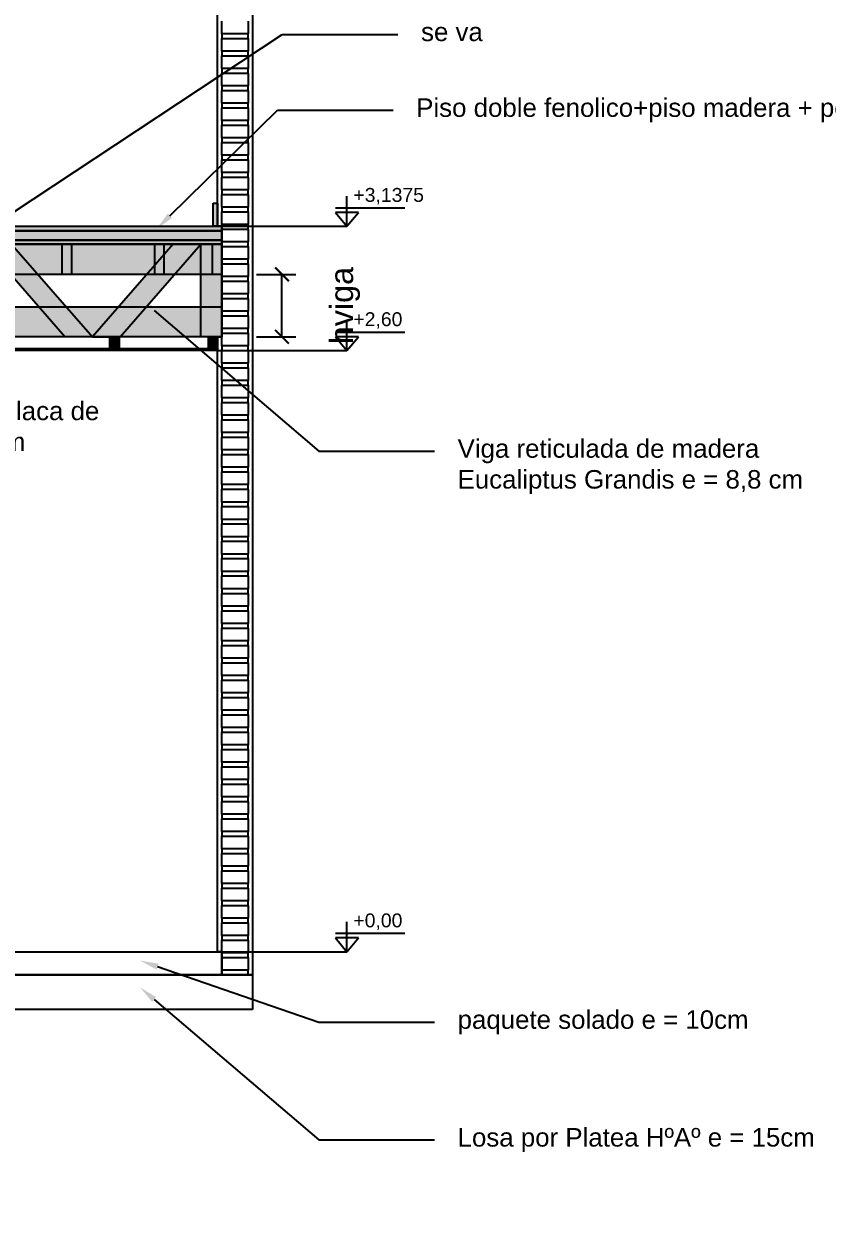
# Model space of a CAD drawing. Header units: millimetres. Extents: x 2924 to 6397, y 1555 to 1704.
# Drawn here: x 3178.8 to 3182.27, y 1617.44 to 1622.59 of the extents above; entities that cross this region are included whole.
import ezdxf

# ---------------------------------------------------------------- set-up
doc = ezdxf.new("R2010")
doc.units = ezdxf.units.MM
doc.header["$PDMODE"] = 35
doc.layers.get('Defpoints').update_dxf_attribs({"color": 230})
doc.layers.add('PT-MUROS', color=7, linetype='Continuous')
doc.layers.add('Viga', color=6, linetype='Continuous')
doc.styles.add('Arial10', font='arial.ttf', dxfattribs={"height": 0.1})
doc.styles.get("Standard").update_dxf_attribs({"font": 'arial.ttf'})
doc.dimstyles.new('COTA-1-50', dxfattribs={"dimtxt": 0.1, "dimasz": 0.06, "dimexe": 0.06, "dimexo": 0.15, "dimgap": 0.0125, "dimtad": 1, "dimzin": 0, "dimdsep": 46, "dimtxsty": 'Arial10', "dimblk1": 'ARCHTICK', "dimblk2": 'ARCHTICK', "dimsah": 1, "dimcen": 0.09, "dimclrd": 7, "dimclre": 7, "dimclrt": 7, "dimazin": 0, "dimtfac": 1, "dimtofl": 0, "dimtmove": 2, "dimatfit": 3, "dimldrblk": 'ARCHTICK', "dimfxl": 1, "dimtolj": 1, "dimtzin": 0, "dimarcsym": 0})

# ---------------------------------------------------------------- blocks, each defined once
blk = doc.blocks.new('_ARCHTICK')
at = {"color": 0, "linetype": 'ByBlock', "const_width": 0.15}
blk.add_lwpolyline([(-0.5, -0.5), (0.5, 0.5)], dxfattribs=at)
blk = doc.blocks.new('*D265')
at = {"layer": 'Defpoints', "color": 0, "transparency": 16777216}
for p in [(3179.6523, 1621.5107), (3179.913, 1621.5107), (3179.6523, 1621.2407)]:
    blk.add_point(p, dxfattribs=at)
at = {"layer": 'PT-MUROS', "color": 7, "lineweight": -2, "transparency": 16777216}
for p, q in [((3179.8023, 1621.5107), (3179.973, 1621.5107)), ((3179.913, 1621.2407), (3179.913, 1621.5107)), ((3179.8023, 1621.2407), (3179.973, 1621.2407))]:
    blk.add_line(p, q, dxfattribs=at)
at = {"layer": 'PT-MUROS', "color": 7, "lineweight": -2, "transparency": 16777216, "xscale": 0.06, "yscale": 0.06, "zscale": 0.06}
for p, rotation in [((3179.913, 1621.5107), 90), ((3179.913, 1621.2407), 270)]:
    blk.add_blockref('_ARCHTICK', p, dxfattribs=dict(at, rotation=rotation))
at = {"layer": 'PT-MUROS', "color": 7, "transparency": 16777216, "insert": (3180.1858, 1621.3757), "char_height": 0.1, "attachment_point": 5, "rotation": 90, "style": 'Arial10'}
blk.add_mtext('\\A1;hviga', dxfattribs=at)
blk = doc.blocks.new('*D397')
at = {"layer": 'Defpoints', "color": 0, "transparency": 16777216}
for p in [(3131.8929, 1621.2407), (3132.8809, 1621.2407), (3132.8809, 1620.9033), (3220.46, 1562.1805), (3220.46, 1561.9813), (3228.345, 1561.9812)]:
    blk.add_point(p, dxfattribs=at)
at = {"layer": 'PT-MUROS', "color": 7, "lineweight": -2, "transparency": 16777216}
for p, q in [((3131.8929, 1621.0907), (3131.8929, 1620.8433)), ((3132.8809, 1621.0907), (3132.8809, 1620.8433)), ((3131.8929, 1620.9033), (3132.8809, 1620.9033)), ((3220.46, 1562.1313), (3220.46, 1562.2405)), ((3228.345, 1562.1312), (3228.345, 1562.2405)), ((3228.345, 1562.1805), (3220.46, 1562.1805))]:
    blk.add_line(p, q, dxfattribs=at)
at = {"layer": 'PT-MUROS', "color": 7, "lineweight": -2, "transparency": 16777216, "xscale": 0.06, "yscale": 0.06, "zscale": 0.06, "rotation": 180}
for p in [(3131.8929, 1620.9033), (3220.46, 1562.1805)]:
    blk.add_blockref('_ARCHTICK', p, dxfattribs=at)
at = {"layer": 'PT-MUROS', "color": 7, "lineweight": -2, "transparency": 16777216, "xscale": 0.06, "yscale": 0.06, "zscale": 0.06}
for p in [(3132.8809, 1620.9033), (3228.345, 1562.1805)]:
    blk.add_blockref('_ARCHTICK', p, dxfattribs=at)
at = {"layer": 'PT-MUROS', "color": 7, "transparency": 16777216, "char_height": 0.1, "attachment_point": 5, "style": 'Arial10'}
for s, insert in [('\\A1;0.99', (3132.3869, 1620.9668)), ('\\A1;7.885', (3224.4025, 1562.244))]:
    blk.add_mtext(s, dxfattribs=dict(at, insert=insert))
blk = doc.blocks.new('*D398')
at = {"layer": 'Defpoints', "color": 0, "transparency": 16777216}
for p in [(3132.8809, 1621.2407), (3133.8688, 1621.2407), (3133.8688, 1620.9033), (3228.345, 1565.4338), (3228.345, 1565.1812), (3228.5754, 1565.1812)]:
    blk.add_point(p, dxfattribs=at)
at = {"layer": 'PT-MUROS', "color": 7, "lineweight": -2, "transparency": 16777216}
for p, q in [((3132.8809, 1621.0907), (3132.8809, 1620.8433)), ((3133.8688, 1621.0907), (3133.8688, 1620.8433)), ((3132.8809, 1620.9033), (3133.8688, 1620.9033)), ((3228.495, 1565.4338), (3228.6354, 1565.4338)), ((3228.5754, 1565.4338), (3228.5754, 1565.1812)), ((3228.495, 1565.1812), (3228.6354, 1565.1812))]:
    blk.add_line(p, q, dxfattribs=at)
at = {"layer": 'PT-MUROS', "color": 7, "lineweight": -2, "transparency": 16777216, "xscale": 0.06, "yscale": 0.06, "zscale": 0.06}
for p, rotation in [((3132.8809, 1620.9033), 180), ((3228.5754, 1565.4338), 90), ((3228.5754, 1565.1812), 270)]:
    blk.add_blockref('_ARCHTICK', p, dxfattribs=dict(at, rotation=rotation))
blk.add_blockref('_ARCHTICK', (3133.8688, 1620.9033), dxfattribs=at)
at = {"layer": 'PT-MUROS', "color": 7, "transparency": 16777216, "insert": (3133.3748, 1620.9668), "char_height": 0.1, "attachment_point": 5, "style": 'Arial10'}
blk.add_mtext('\\A1;0.99', dxfattribs=at)
at = {"layer": 'PT-MUROS', "color": 7, "transparency": 16777216, "insert": (3228.5373, 1565.3075), "char_height": 0.05, "attachment_point": 5, "rotation": 90}
blk.add_mtext('\\A1;0.253', dxfattribs=at)
blk = doc.blocks.new('*D399')
at = {"layer": 'Defpoints', "color": 0, "transparency": 16777216}
for p in [(3130.9049, 1621.2407), (3131.8929, 1621.2407), (3131.8929, 1620.9033), (3195.253, 1583.0839), (3191.9125, 1581.9572), (3195.253, 1581.9572)]:
    blk.add_point(p, dxfattribs=at)
at = {"layer": 'PT-MUROS', "color": 7, "lineweight": -2, "transparency": 16777216}
for p, q in [((3130.9049, 1621.0907), (3130.9049, 1620.8433)), ((3131.8929, 1621.0907), (3131.8929, 1620.8433)), ((3130.9049, 1620.9033), (3131.8929, 1620.9033))]:
    blk.add_line(p, q, dxfattribs=at)
at = {"layer": 'Viga', "color": 7, "lineweight": -2, "transparency": 16777216}
for p, q in [((3191.9125, 1582.1072), (3191.9125, 1583.1439)), ((3195.253, 1582.1072), (3195.253, 1583.1439)), ((3191.9125, 1583.0839), (3195.253, 1583.0839))]:
    blk.add_line(p, q, dxfattribs=at)
at = {"layer": 'PT-MUROS', "color": 7, "lineweight": -2, "transparency": 16777216, "xscale": 0.06, "yscale": 0.06, "zscale": 0.06, "rotation": 180}
blk.add_blockref('_ARCHTICK', (3130.9049, 1620.9033), dxfattribs=at)
at = {"layer": 'PT-MUROS', "color": 7, "lineweight": -2, "transparency": 16777216, "xscale": 0.06, "yscale": 0.06, "zscale": 0.06}
blk.add_blockref('_ARCHTICK', (3131.8929, 1620.9033), dxfattribs=at)
at = {"layer": 'Viga', "color": 7, "lineweight": -2, "transparency": 16777216, "xscale": 0.06, "yscale": 0.06, "zscale": 0.06, "rotation": 180}
blk.add_blockref('_ARCHTICK', (3191.9125, 1583.0839), dxfattribs=at)
at = {"layer": 'Viga', "color": 7, "lineweight": -2, "transparency": 16777216, "xscale": 0.06, "yscale": 0.06, "zscale": 0.06}
blk.add_blockref('_ARCHTICK', (3195.253, 1583.0839), dxfattribs=at)
at = {"layer": 'PT-MUROS', "color": 7, "transparency": 16777216, "insert": (3131.3989, 1620.9668), "char_height": 0.1, "attachment_point": 5, "style": 'Arial10'}
blk.add_mtext('\\A1;0.99', dxfattribs=at)
at = {"layer": 'Viga', "color": 7, "transparency": 16777216, "insert": (3193.5828, 1583.1474), "char_height": 0.1, "attachment_point": 5, "style": 'Arial10'}
blk.add_mtext('\\A1;3.34', dxfattribs=at)
blk = doc.blocks.new('*D400')
at = {"layer": 'Defpoints', "color": 0, "transparency": 16777216}
for p in [(3134.1528, 1621.2407), (3135.0905, 1621.2407), (3135.0905, 1620.8953), (3191.9125, 1583.3775), (3191.9125, 1581.9572), (3195.6396, 1581.9572)]:
    blk.add_point(p, dxfattribs=at)
at = {"layer": 'PT-MUROS', "color": 7, "lineweight": -2, "transparency": 16777216}
for p, q in [((3134.1528, 1621.0907), (3134.1528, 1620.8353)), ((3135.0905, 1621.0907), (3135.0905, 1620.8353)), ((3134.1528, 1620.8953), (3135.0905, 1620.8953))]:
    blk.add_line(p, q, dxfattribs=at)
at = {"layer": 'Viga', "color": 7, "lineweight": -2, "transparency": 16777216}
for p, q in [((3191.9125, 1582.1072), (3191.9125, 1583.4375)), ((3195.6396, 1582.1072), (3195.6396, 1583.4375)), ((3195.6396, 1583.3775), (3191.9125, 1583.3775))]:
    blk.add_line(p, q, dxfattribs=at)
at = {"layer": 'PT-MUROS', "color": 7, "lineweight": -2, "transparency": 16777216, "xscale": 0.06, "yscale": 0.06, "zscale": 0.06, "rotation": 180}
blk.add_blockref('_ARCHTICK', (3134.1528, 1620.8953), dxfattribs=at)
at = {"layer": 'PT-MUROS', "color": 7, "lineweight": -2, "transparency": 16777216, "xscale": 0.06, "yscale": 0.06, "zscale": 0.06}
blk.add_blockref('_ARCHTICK', (3135.0905, 1620.8953), dxfattribs=at)
at = {"layer": 'Viga', "color": 7, "lineweight": -2, "transparency": 16777216, "xscale": 0.06, "yscale": 0.06, "zscale": 0.06, "rotation": 180}
blk.add_blockref('_ARCHTICK', (3191.9125, 1583.3775), dxfattribs=at)
at = {"layer": 'Viga', "color": 7, "lineweight": -2, "transparency": 16777216, "xscale": 0.06, "yscale": 0.06, "zscale": 0.06}
blk.add_blockref('_ARCHTICK', (3195.6396, 1583.3775), dxfattribs=at)
at = {"layer": 'PT-MUROS', "color": 7, "transparency": 16777216, "insert": (3134.6217, 1620.9588), "char_height": 0.1, "attachment_point": 5, "style": 'Arial10'}
blk.add_mtext('\\A1;0.94', dxfattribs=at)
at = {"layer": 'Viga', "color": 7, "transparency": 16777216, "insert": (3193.7761, 1583.4411), "char_height": 0.1, "attachment_point": 5, "style": 'Arial10'}
blk.add_mtext('\\A1;3.73', dxfattribs=at)
blk = doc.blocks.new('*D401')
at = {"layer": 'Defpoints', "color": 0, "transparency": 16777216}
for p in [(3135.0905, 1621.2407), (3136.0282, 1621.2407), (3136.0282, 1620.8953), (3196.0262, 1583.6439), (3191.9125, 1581.9572), (3196.0262, 1581.9572)]:
    blk.add_point(p, dxfattribs=at)
at = {"layer": 'PT-MUROS', "color": 7, "lineweight": -2, "transparency": 16777216}
for p, q in [((3135.0905, 1621.0907), (3135.0905, 1620.8353)), ((3136.0282, 1621.0907), (3136.0282, 1620.8353)), ((3135.0905, 1620.8953), (3136.0282, 1620.8953))]:
    blk.add_line(p, q, dxfattribs=at)
at = {"layer": 'Viga', "color": 7, "lineweight": -2, "transparency": 16777216}
for p, q in [((3191.9125, 1582.1072), (3191.9125, 1583.7039)), ((3196.0262, 1582.1072), (3196.0262, 1583.7039)), ((3191.9125, 1583.6439), (3196.0262, 1583.6439))]:
    blk.add_line(p, q, dxfattribs=at)
at = {"layer": 'PT-MUROS', "color": 7, "lineweight": -2, "transparency": 16777216, "xscale": 0.06, "yscale": 0.06, "zscale": 0.06, "rotation": 180}
blk.add_blockref('_ARCHTICK', (3135.0905, 1620.8953), dxfattribs=at)
at = {"layer": 'PT-MUROS', "color": 7, "lineweight": -2, "transparency": 16777216, "xscale": 0.06, "yscale": 0.06, "zscale": 0.06}
blk.add_blockref('_ARCHTICK', (3136.0282, 1620.8953), dxfattribs=at)
at = {"layer": 'Viga', "color": 7, "lineweight": -2, "transparency": 16777216, "xscale": 0.06, "yscale": 0.06, "zscale": 0.06, "rotation": 180}
blk.add_blockref('_ARCHTICK', (3191.9125, 1583.6439), dxfattribs=at)
at = {"layer": 'Viga', "color": 7, "lineweight": -2, "transparency": 16777216, "xscale": 0.06, "yscale": 0.06, "zscale": 0.06}
blk.add_blockref('_ARCHTICK', (3196.0262, 1583.6439), dxfattribs=at)
at = {"layer": 'PT-MUROS', "color": 7, "transparency": 16777216, "insert": (3135.5593, 1620.9588), "char_height": 0.1, "attachment_point": 5, "style": 'Arial10'}
blk.add_mtext('\\A1;0.94', dxfattribs=at)
at = {"layer": 'Viga', "color": 7, "transparency": 16777216, "insert": (3193.9694, 1583.7066), "char_height": 0.1, "attachment_point": 5, "style": 'Arial10'}
blk.add_mtext('\\A1;4.11', dxfattribs=at)

msp = doc.modelspace()

# ---------------------------------------------------------------- hatches: boundary and pattern name
at = {"layer": 'PT-MUROS', "true_color": 0x58ba48}
h = msp.add_hatch(color=85, dxfattribs=at)
h.dxf.hatch_style = 1
h.paths.add_polyline_path([(3173.0725, 1622.9387), (3173.085, 1622.9387), (3173.085, 1621.7187), (3173.0725, 1621.7187)])
h.paths.add_polyline_path([(3173.0725, 1621.1812), (3173.085, 1621.1812), (3173.085, 1621.1212), (3173.0725, 1621.1212)])
h.paths.add_polyline_path([(3173.0725, 1621.1212), (3173.085, 1621.1212), (3173.085, 1619.9012), (3173.0725, 1619.9012)])
h.paths.add_polyline_path([(3173.0725, 1621.1907), (3179.6348, 1621.1907), (3179.6348, 1621.1812), (3173.0725, 1621.1812)])
h.paths.add_polyline_path([(3173.0725, 1619.9012), (3173.085, 1619.9012), (3173.085, 1618.6812), (3173.0725, 1618.6812)])
h.paths.add_polyline_path([(3176.2225, 1622.9387), (3176.235, 1622.9387), (3176.235, 1621.7187), (3176.2225, 1621.7187)])
h.paths.add_polyline_path([(3176.0305, 1622.9387), (3176.043, 1622.9387), (3176.043, 1621.7187), (3176.0305, 1621.7187)])
h.paths.add_polyline_path([(3176.2225, 1624.1587), (3176.235, 1624.1587), (3176.235, 1622.9387), (3176.2225, 1622.9387)])
h.paths.add_polyline_path([(3176.0305, 1624.1587), (3176.043, 1624.1587), (3176.043, 1622.9387), (3176.0305, 1622.9387)])
h.paths.add_polyline_path([(3176.235, 1624.3187), (3176.2225, 1624.3187), (3176.2225, 1624.1587), (3176.235, 1624.1587)])
h.paths.add_polyline_path([(3176.043, 1624.3187), (3176.0305, 1624.3187), (3176.0305, 1624.1587), (3176.043, 1624.1587)])
h.paths.add_polyline_path([(3173.0725, 1624.3282), (3176.043, 1624.3282), (3176.043, 1624.3187), (3173.0725, 1624.3187)])
h.paths.add_polyline_path([(3176.2225, 1624.3282), (3179.6348, 1624.3282), (3179.6348, 1624.3187), (3176.2225, 1624.3187)])
h.paths.add_polyline_path([(3173.085, 1624.3187), (3173.0725, 1624.3187), (3173.0725, 1624.1587), (3173.085, 1624.1587)])
h.paths.add_polyline_path([(3173.0725, 1624.1587), (3173.085, 1624.1587), (3173.085, 1622.9387), (3173.0725, 1622.9387)])
at = {"layer": 'PT-MUROS', "true_color": 0x636466}
h = msp.add_hatch(color=251, dxfattribs=at)
h.dxf.hatch_style = 1
h.paths.add_polyline_path([(3173.065, 1618.6812), (3173.085, 1618.6812), (3173.085, 1618.5812), (3173.065, 1618.5812)])
h.paths.add_polyline_path([(3173.085, 1621.8187), (3173.105, 1621.8187), (3173.105, 1621.7187), (3173.085, 1621.7187)])
h.paths.add_polyline_path([(3176.0105, 1621.8187), (3176.0305, 1621.8187), (3176.0305, 1621.7187), (3176.0105, 1621.7187)])
h.paths.add_polyline_path([(3176.235, 1621.8187), (3176.255, 1621.8187), (3176.255, 1621.7187), (3176.235, 1621.7187)])
h.paths.add_polyline_path([(3179.6148, 1621.8187), (3179.6348, 1621.8187), (3179.6348, 1621.7187), (3179.6148, 1621.7187)])
at = {"layer": 'PT-MUROS', "true_color": 0xf7abae}
h = msp.add_hatch(color=241, dxfattribs=at)
h.dxf.hatch_style = 1
h.paths.add_polyline_path([(3173.0325, 1621.6987), (3176.083, 1621.6987), (3176.083, 1621.7187), (3173.0325, 1621.7187)])
h.paths.add_polyline_path([(3179.6523, 1621.6987), (3176.1825, 1621.6987), (3176.1825, 1621.7187), (3179.6523, 1621.7187)])
at = {"layer": 'PT-MUROS', "true_color": 0x636466}
h = msp.add_hatch(color=251, dxfattribs=at)
h.dxf.hatch_style = 1
h.paths.add_polyline_path([(3176.1825, 1621.6987), (3179.6523, 1621.6987), (3179.6523, 1621.6587), (3176.1825, 1621.6587)])
h.paths.add_polyline_path([(3176.083, 1621.6987), (3173.0325, 1621.6987), (3173.0325, 1621.6587), (3176.083, 1621.6587)])
at = {"layer": 'PT-MUROS', "true_color": 0x642165}
h = msp.add_hatch(color=219, dxfattribs=at)
h.dxf.hatch_style = 1
h.paths.add_polyline_path([(3172.9425, 1621.6587), (3179.6523, 1621.6587), (3179.6523, 1621.6407), (3172.9425, 1621.6407)])
at = {"layer": 'PT-MUROS', "true_color": 0xf7f281}
h = msp.add_hatch(color=51, dxfattribs=at)
h.dxf.hatch_style = 1
h.paths.add_polyline_path([(3176.1905, 1621.6407), (3179.6523, 1621.6407), (3179.6523, 1621.5107), (3176.1905, 1621.5107)])
h.paths.add_polyline_path([(3176.1905, 1621.3707), (3179.6523, 1621.3707), (3179.6523, 1621.2407), (3176.1905, 1621.2407)])
at = {"layer": 'PT-MUROS', "true_color": 0xcd6928}
h = msp.add_hatch(color=32, dxfattribs=at)
h.dxf.hatch_style = 1
h.paths.add_polyline_path([(3179.5623, 1621.6407), (3179.4428, 1621.6407), (3179.0935, 1621.2407), (3179.213, 1621.2407)])
h.paths.add_polyline_path([(3178.6247, 1621.6407), (3178.7441, 1621.6407), (3179.0935, 1621.2407), (3178.974, 1621.2407)])
h.paths.add_polyline_path([(3178.6247, 1621.6407), (3178.5052, 1621.6407), (3178.1558, 1621.2407), (3178.2753, 1621.2407)])
h.paths.add_polyline_path([(3179.5623, 1621.6407), (3179.6523, 1621.6407), (3179.6523, 1621.2407), (3179.5623, 1621.2407)])
h.paths.add_polyline_path([(3177.687, 1621.6407), (3177.8065, 1621.6407), (3178.1558, 1621.2407), (3178.0363, 1621.2407)])
h.paths.add_polyline_path([(3177.687, 1621.6407), (3177.5675, 1621.6407), (3177.2182, 1621.2407), (3177.3376, 1621.2407)])
h.paths.add_polyline_path([(3176.7493, 1621.6407), (3176.8688, 1621.6407), (3177.2182, 1621.2407), (3177.0987, 1621.2407)])
h.paths.add_polyline_path([(3176.7493, 1621.6407), (3176.6298, 1621.6407), (3176.2805, 1621.2407), (3176.4, 1621.2407)])
h.paths.add_polyline_path([(3176.1905, 1621.6407), (3176.2805, 1621.6407), (3176.2805, 1621.2407), (3176.1905, 1621.2407)])
at = {"layer": 'PT-MUROS'}
h = msp.add_hatch(color=1, dxfattribs=at)
h.dxf.hatch_style = 1
h.paths.add_polyline_path([(3178.9625, 1621.6407), (3179.0025, 1621.6407), (3179.0025, 1621.5107), (3178.9625, 1621.5107)])
h = msp.add_hatch(color=1, dxfattribs=at)
h.dxf.hatch_style = 1
h.paths.add_polyline_path([(3179.3625, 1621.6407), (3179.4025, 1621.6407), (3179.4025, 1621.5107), (3179.3625, 1621.5107)])
h = msp.add_hatch(color=1, dxfattribs=at)
h.dxf.hatch_style = 1
h.paths.add_polyline_path([(3179.6123, 1621.6407), (3179.6523, 1621.6407), (3179.6523, 1621.5107), (3179.6123, 1621.5107)])
at = {"layer": 'PT-MUROS', "true_color": 0xf7f281}
h = msp.add_hatch(color=51, dxfattribs=at)
h.dxf.hatch_style = 1
h.paths.add_polyline_path([(3179.1693, 1621.2407), (3179.2093, 1621.2407), (3179.2093, 1621.1907), (3179.1693, 1621.1907)])
h = msp.add_hatch(color=51, dxfattribs=at)
h.dxf.hatch_style = 1
h.paths.add_polyline_path([(3179.5948, 1621.2407), (3179.6348, 1621.2407), (3179.6348, 1621.1907), (3179.5948, 1621.1907)])

# ---------------------------------------------------------------- linework, layer by layer
at = {"layer": 'PT-MUROS'}
for p, q in [((3179.6348, 1621.7187), (3179.6348, 1626.6782)), ((3179.7848, 1626.6782), (3179.7848, 1618.4812)), ((3179.6523, 1622.5512), (3179.6523, 1622.6062)), ((3179.7673, 1622.6062), (3179.7673, 1622.5512)), ((3179.7673, 1622.5512), (3179.6523, 1622.5512)), ((3179.6523, 1622.5512), (3179.6523, 1622.5312)), ((3179.7673, 1622.5512), (3179.6523, 1622.5512)), ((3179.7673, 1622.5312), (3179.7673, 1622.5512)), ((3179.6523, 1622.5312), (3179.7673, 1622.5312)), ((3179.6523, 1622.4762), (3179.6523, 1622.5312)), ((3179.6523, 1622.5312), (3179.7673, 1622.5312)), ((3179.7673, 1622.5312), (3179.7673, 1622.4762)), ((3179.7673, 1622.4762), (3179.6523, 1622.4762)), ((3179.7673, 1622.4762), (3179.6523, 1622.4762)), ((3179.6523, 1622.4762), (3179.6523, 1622.4562)), ((3179.6523, 1622.4562), (3179.7673, 1622.4562)), ((3179.6523, 1622.4012), (3179.6523, 1622.4562)), ((3179.6523, 1622.4562), (3179.7673, 1622.4562)), ((3179.7673, 1622.4562), (3179.7673, 1622.4762)), ((3179.7673, 1622.4562), (3179.7673, 1622.4012)), ((3179.7673, 1622.4012), (3179.6523, 1622.4012)), ((3179.6523, 1622.4012), (3179.6523, 1622.3812)), ((3179.7673, 1622.4012), (3179.6523, 1622.4012)), ((3179.7673, 1622.3812), (3179.7673, 1622.4012)), ((3179.6523, 1622.3812), (3179.7673, 1622.3812)), ((3179.6523, 1622.3262), (3179.6523, 1622.3812)), ((3179.6523, 1622.3812), (3179.7673, 1622.3812)), ((3179.7673, 1622.3812), (3179.7673, 1622.3262)), ((3179.7673, 1622.3262), (3179.6523, 1622.3262)), ((3179.7673, 1622.3262), (3179.6523, 1622.3262)), ((3179.6523, 1622.3262), (3179.6523, 1622.3062)), ((3179.6523, 1622.3062), (3179.7673, 1622.3062)), ((3179.6523, 1622.2512), (3179.6523, 1622.3062)), ((3179.6523, 1622.3062), (3179.7673, 1622.3062)), ((3179.7673, 1622.3062), (3179.7673, 1622.3262)), ((3179.7673, 1622.3062), (3179.7673, 1622.2512)), ((3179.7673, 1622.2512), (3179.6523, 1622.2512)), ((3179.6523, 1622.2512), (3179.6523, 1622.2312)), ((3179.7673, 1622.2512), (3179.6523, 1622.2512)), ((3179.7673, 1622.2312), (3179.7673, 1622.2512)), ((3179.6523, 1622.2312), (3179.7673, 1622.2312)), ((3179.6523, 1622.1762), (3179.6523, 1622.2312)), ((3179.6523, 1622.2312), (3179.7673, 1622.2312)), ((3179.7673, 1622.2312), (3179.7673, 1622.1762)), ((3179.7673, 1622.1762), (3179.6523, 1622.1762)), ((3179.7673, 1622.1762), (3179.6523, 1622.1762)), ((3179.6523, 1622.1762), (3179.6523, 1622.1562)), ((3179.6523, 1622.1562), (3179.7673, 1622.1562)), ((3179.6523, 1622.1012), (3179.6523, 1622.1562)), ((3179.6523, 1622.1562), (3179.7673, 1622.1562)), ((3179.7673, 1622.1562), (3179.7673, 1622.1762)), ((3179.7673, 1622.1562), (3179.7673, 1622.1012)), ((3179.7673, 1622.1012), (3179.6523, 1622.1012)), ((3179.6523, 1622.1012), (3179.6523, 1622.0812)), ((3179.7673, 1622.1012), (3179.6523, 1622.1012)), ((3179.6523, 1622.0812), (3179.7673, 1622.0812)), ((3179.6523, 1622.0262), (3179.6523, 1622.0812)), ((3179.6523, 1622.0812), (3179.7673, 1622.0812)), ((3179.7673, 1622.0812), (3179.7673, 1622.1012)), ((3179.7673, 1622.0812), (3179.7673, 1622.0262)), ((3179.7673, 1622.0262), (3179.6523, 1622.0262)), ((3179.7673, 1622.0262), (3179.6523, 1622.0262)), ((3179.6523, 1622.0262), (3179.6523, 1622.0062)), ((3179.6523, 1622.0062), (3179.7673, 1622.0062)), ((3179.6523, 1621.9512), (3179.6523, 1622.0062)), ((3179.6523, 1622.0062), (3179.7673, 1622.0062)), ((3179.7673, 1622.0062), (3179.7673, 1622.0262)), ((3179.7673, 1622.0062), (3179.7673, 1621.9512)), ((3179.7673, 1621.9512), (3179.6523, 1621.9512)), ((3179.6523, 1621.9512), (3179.6523, 1621.9312)), ((3179.7673, 1621.9512), (3179.6523, 1621.9512)), ((3179.6523, 1621.9312), (3179.7673, 1621.9312)), ((3179.6523, 1621.8762), (3179.6523, 1621.9312)), ((3179.6523, 1621.9312), (3179.7673, 1621.9312)), ((3179.7673, 1621.9312), (3179.7673, 1621.9512)), ((3179.7673, 1621.9312), (3179.7673, 1621.8762)), ((3179.7673, 1621.8762), (3179.6523, 1621.8762)), ((3179.7673, 1621.8762), (3179.6523, 1621.8762)), ((3179.6523, 1621.8762), (3179.6523, 1621.8562)), ((3179.7673, 1621.8562), (3179.7673, 1621.8762)), ((3179.6523, 1621.8562), (3179.7673, 1621.8562)), ((3179.6523, 1621.8012), (3179.6523, 1621.8562)), ((3179.6523, 1621.8562), (3179.7673, 1621.8562)), ((3179.7673, 1621.8562), (3179.7673, 1621.8012)), ((3180.1941, 1621.7187), (3180.1941, 1621.8487)), ((3179.6148, 1621.8187), (3179.6348, 1621.8187)), ((3179.6148, 1621.7187), (3179.6148, 1621.8187)), ((3179.6348, 1621.8187), (3179.6348, 1621.7187)), ((3179.7673, 1621.8012), (3179.6523, 1621.8012)), ((3179.6523, 1621.8012), (3179.6523, 1621.7812)), ((3179.7673, 1621.8012), (3179.6523, 1621.8012)), ((3179.6523, 1621.7812), (3179.7673, 1621.7812)), ((3179.6523, 1621.7262), (3179.6523, 1621.7812)), ((3179.6523, 1621.7812), (3179.7673, 1621.7812)), ((3179.7673, 1621.7812), (3179.7673, 1621.8012)), ((3179.7673, 1621.7812), (3179.7673, 1621.7262)), ((3180.1441, 1621.7987), (3180.4441, 1621.7987)), ((3180.2441, 1621.7787), (3180.1441, 1621.7787)), ((3180.1441, 1621.7787), (3180.1941, 1621.7187)), ((3180.1941, 1621.7187), (3180.2441, 1621.7787)), ((3176.1825, 1621.7187), (3179.6523, 1621.7187)), ((3179.6348, 1621.7187), (3179.6148, 1621.7187)), ((3179.6523, 1621.7187), (3179.6348, 1621.7187)), ((3179.7673, 1621.7262), (3179.6523, 1621.7262)), ((3179.7673, 1621.7262), (3179.6523, 1621.7262)), ((3179.6523, 1621.7262), (3179.6523, 1621.7062)), ((3179.6523, 1621.7187), (3179.6523, 1621.6987)), ((3179.6523, 1621.2407), (3179.6523, 1621.7187)), ((3179.6523, 1621.7187), (3180.1941, 1621.7187)), ((3179.7673, 1621.7062), (3179.7673, 1621.7262)), ((3176.1825, 1621.6987), (3179.6523, 1621.6987)), ((3179.6523, 1621.6987), (3176.1825, 1621.6987)), ((3179.6523, 1621.7062), (3179.7673, 1621.7062)), ((3179.6523, 1621.6512), (3179.6523, 1621.7062)), ((3179.6523, 1621.7062), (3179.7673, 1621.7062)), ((3179.6523, 1621.6987), (3179.6523, 1621.6587)), ((3179.7673, 1621.7062), (3179.7673, 1621.6512)), ((3172.9425, 1621.6587), (3179.6523, 1621.6587)), ((3179.6523, 1621.6407), (3172.9425, 1621.6407)), ((3179.6523, 1621.6587), (3176.1825, 1621.6587)), ((3176.1905, 1621.6407), (3179.6523, 1621.6407)), ((3178.974, 1621.2407), (3178.6247, 1621.6407)), ((3178.7441, 1621.6407), (3179.0935, 1621.2407)), ((3178.9625, 1621.6407), (3179.0025, 1621.6407)), ((3178.9625, 1621.5107), (3178.9625, 1621.6407)), ((3179.0025, 1621.6407), (3179.0025, 1621.5107)), ((3179.4428, 1621.6407), (3179.0935, 1621.2407)), ((3179.213, 1621.2407), (3179.5623, 1621.6407)), ((3179.3625, 1621.6407), (3179.4025, 1621.6407)), ((3179.3625, 1621.5107), (3179.3625, 1621.6407)), ((3179.4025, 1621.6407), (3179.4025, 1621.5107)), ((3179.5623, 1621.6407), (3179.4428, 1621.6407)), ((3179.5623, 1621.6407), (3179.6523, 1621.6407)), ((3179.5623, 1621.2407), (3179.5623, 1621.6407)), ((3179.6123, 1621.6407), (3179.6523, 1621.6407)), ((3179.6123, 1621.5107), (3179.6123, 1621.6407)), ((3179.6523, 1621.6587), (3179.6523, 1621.6407)), ((3179.7673, 1621.6512), (3179.6523, 1621.6512)), ((3179.6523, 1621.6512), (3179.6523, 1621.6312)), ((3179.7673, 1621.6512), (3179.6523, 1621.6512)), ((3179.6523, 1621.6407), (3179.6523, 1621.5107)), ((3179.6523, 1621.6407), (3179.6523, 1621.2407)), ((3179.6523, 1621.6407), (3179.6523, 1621.5107)), ((3179.6523, 1621.6312), (3179.7673, 1621.6312)), ((3179.6523, 1621.5762), (3179.6523, 1621.6312)), ((3179.6523, 1621.6312), (3179.7673, 1621.6312)), ((3179.7673, 1621.6312), (3179.7673, 1621.6512)), ((3179.7673, 1621.6312), (3179.7673, 1621.5762)), ((3179.7673, 1621.5762), (3179.6523, 1621.5762)), ((3179.7673, 1621.5762), (3179.6523, 1621.5762)), ((3179.6523, 1621.5762), (3179.6523, 1621.5562)), ((3179.7673, 1621.5562), (3179.7673, 1621.5762)), ((3179.6523, 1621.5562), (3179.7673, 1621.5562)), ((3179.6523, 1621.5012), (3179.6523, 1621.5562)), ((3179.6523, 1621.5562), (3179.7673, 1621.5562)), ((3179.7673, 1621.5562), (3179.7673, 1621.5012)), ((3179.6523, 1621.5107), (3176.1905, 1621.5107)), ((3179.0025, 1621.5107), (3178.9625, 1621.5107)), ((3179.4025, 1621.5107), (3179.3625, 1621.5107)), ((3179.6523, 1621.5107), (3179.6123, 1621.5107)), ((3179.7673, 1621.5012), (3179.6523, 1621.5012)), ((3179.6523, 1621.5012), (3179.6523, 1621.4812)), ((3179.7673, 1621.5012), (3179.6523, 1621.5012)), ((3179.6523, 1621.4812), (3179.7673, 1621.4812)), ((3179.6523, 1621.4262), (3179.6523, 1621.4812)), ((3179.6523, 1621.4812), (3179.7673, 1621.4812)), ((3179.7673, 1621.4812), (3179.7673, 1621.5012)), ((3179.7673, 1621.4812), (3179.7673, 1621.4262)), ((3179.7673, 1621.4262), (3179.6523, 1621.4262)), ((3179.7673, 1621.4262), (3179.6523, 1621.4262)), ((3179.6523, 1621.4262), (3179.6523, 1621.4062)), ((3179.7673, 1621.4062), (3179.7673, 1621.4262)), ((3176.1905, 1621.3707), (3179.6523, 1621.3707)), ((3179.6523, 1621.4062), (3179.7673, 1621.4062)), ((3179.6523, 1621.3512), (3179.6523, 1621.4062)), ((3179.6523, 1621.4062), (3179.7673, 1621.4062)), ((3179.6523, 1621.3707), (3179.6523, 1621.2407)), ((3179.7673, 1621.4062), (3179.7673, 1621.3512)), ((3179.7673, 1621.3512), (3179.6523, 1621.3512)), ((3179.6523, 1621.3512), (3179.6523, 1621.3312)), ((3179.7673, 1621.3512), (3179.6523, 1621.3512)), ((3179.6523, 1621.3312), (3179.7673, 1621.3312)), ((3179.6523, 1621.2762), (3179.6523, 1621.3312)), ((3179.6523, 1621.3312), (3179.7673, 1621.3312)), ((3179.7673, 1621.3312), (3179.7673, 1621.3512)), ((3179.7673, 1621.3312), (3179.7673, 1621.2762)), ((3180.1941, 1621.1812), (3180.1941, 1621.3112)), ((3179.7673, 1621.2762), (3179.6523, 1621.2762)), ((3179.7673, 1621.2762), (3179.6523, 1621.2762)), ((3179.6523, 1621.2762), (3179.6523, 1621.2562)), ((3179.6523, 1621.2562), (3179.7673, 1621.2562)), ((3179.6523, 1621.2012), (3179.6523, 1621.2562)), ((3179.6523, 1621.2562), (3179.7673, 1621.2562)), ((3179.7673, 1621.2562), (3179.7673, 1621.2762)), ((3179.7673, 1621.2562), (3179.7673, 1621.2012)), ((3180.1441, 1621.2612), (3180.4441, 1621.2612)), ((3179.6523, 1621.2407), (3176.1905, 1621.2407)), ((3179.0935, 1621.2407), (3178.974, 1621.2407)), ((3179.0935, 1621.2407), (3179.213, 1621.2407)), ((3179.1693, 1621.2407), (3179.2093, 1621.2407)), ((3179.1693, 1621.1907), (3179.1693, 1621.2407)), ((3179.2093, 1621.2407), (3179.2093, 1621.1907)), ((3179.6523, 1621.2407), (3179.5623, 1621.2407)), ((3179.5948, 1621.2407), (3179.6348, 1621.2407)), ((3179.5948, 1621.1907), (3179.5948, 1621.2407)), ((3179.6348, 1618.5812), (3179.6348, 1621.2407)), ((3179.6348, 1621.2407), (3179.6523, 1621.2407)), ((3179.6348, 1621.2407), (3179.6348, 1621.1907)), ((3180.2441, 1621.2412), (3180.1441, 1621.2412)), ((3180.1441, 1621.2412), (3180.1941, 1621.1812)), ((3180.1941, 1621.1812), (3180.2441, 1621.2412)), ((3173.0725, 1621.1907), (3179.6348, 1621.1907)), ((3179.6348, 1621.1812), (3173.0725, 1621.1812)), ((3179.2093, 1621.1907), (3179.1693, 1621.1907)), ((3179.6348, 1621.1907), (3179.5948, 1621.1907)), ((3179.6348, 1621.1907), (3179.6348, 1621.1812)), ((3179.6348, 1621.1812), (3180.1941, 1621.1812)), ((3179.7673, 1621.2012), (3179.6523, 1621.2012)), ((3179.6523, 1621.2012), (3179.6523, 1621.1812)), ((3179.7673, 1621.2012), (3179.6523, 1621.2012)), ((3179.6523, 1621.1812), (3179.7673, 1621.1812)), ((3179.6523, 1621.1262), (3179.6523, 1621.1812)), ((3179.6523, 1621.1812), (3179.7673, 1621.1812)), ((3179.7673, 1621.1812), (3179.7673, 1621.2012)), ((3179.7673, 1621.1812), (3179.7673, 1621.1262)), ((3179.7673, 1621.1262), (3179.6523, 1621.1262)), ((3179.7673, 1621.1262), (3179.6523, 1621.1262)), ((3179.6523, 1621.1262), (3179.6523, 1621.1062)), ((3179.6523, 1621.1062), (3179.7673, 1621.1062)), ((3179.6523, 1621.0512), (3179.6523, 1621.1062)), ((3179.6523, 1621.1062), (3179.7673, 1621.1062)), ((3179.7673, 1621.1062), (3179.7673, 1621.1262)), ((3179.7673, 1621.1062), (3179.7673, 1621.0512)), ((3179.7673, 1621.0512), (3179.6523, 1621.0512)), ((3179.6523, 1621.0512), (3179.6523, 1621.0312)), ((3179.7673, 1621.0512), (3179.6523, 1621.0512)), ((3179.7673, 1621.0312), (3179.7673, 1621.0512)), ((3179.6523, 1621.0312), (3179.7673, 1621.0312)), ((3179.6523, 1620.9762), (3179.6523, 1621.0312)), ((3179.6523, 1621.0312), (3179.7673, 1621.0312)), ((3179.7673, 1621.0312), (3179.7673, 1620.9762)), ((3179.7673, 1620.9762), (3179.6523, 1620.9762)), ((3179.7673, 1620.9762), (3179.6523, 1620.9762)), ((3179.6523, 1620.9762), (3179.6523, 1620.9562)), ((3179.6523, 1620.9562), (3179.7673, 1620.9562)), ((3179.6523, 1620.9012), (3179.6523, 1620.9562)), ((3179.6523, 1620.9562), (3179.7673, 1620.9562)), ((3179.7673, 1620.9562), (3179.7673, 1620.9762)), ((3179.7673, 1620.9562), (3179.7673, 1620.9012)), ((3179.7673, 1620.9012), (3179.6523, 1620.9012)), ((3179.6523, 1620.9012), (3179.6523, 1620.8812)), ((3179.7673, 1620.9012), (3179.6523, 1620.9012)), ((3179.7673, 1620.8812), (3179.7673, 1620.9012)), ((3179.6523, 1620.8812), (3179.7673, 1620.8812)), ((3179.6523, 1620.8262), (3179.6523, 1620.8812)), ((3179.6523, 1620.8812), (3179.7673, 1620.8812)), ((3179.7673, 1620.8812), (3179.7673, 1620.8262)), ((3179.7673, 1620.8262), (3179.6523, 1620.8262)), ((3179.7673, 1620.8262), (3179.6523, 1620.8262)), ((3179.6523, 1620.8262), (3179.6523, 1620.8062)), ((3179.6523, 1620.8062), (3179.7673, 1620.8062)), ((3179.6523, 1620.7512), (3179.6523, 1620.8062)), ((3179.6523, 1620.8062), (3179.7673, 1620.8062)), ((3179.7673, 1620.8062), (3179.7673, 1620.8262)), ((3179.7673, 1620.8062), (3179.7673, 1620.7512)), ((3179.7673, 1620.7512), (3179.6523, 1620.7512)), ((3179.6523, 1620.7512), (3179.6523, 1620.7312)), ((3179.7673, 1620.7512), (3179.6523, 1620.7512)), ((3179.7673, 1620.7312), (3179.7673, 1620.7512)), ((3179.6523, 1620.7312), (3179.7673, 1620.7312)), ((3179.6523, 1620.6762), (3179.6523, 1620.7312)), ((3179.6523, 1620.7312), (3179.7673, 1620.7312)), ((3179.7673, 1620.7312), (3179.7673, 1620.6762)), ((3179.7673, 1620.6762), (3179.6523, 1620.6762)), ((3179.7673, 1620.6762), (3179.6523, 1620.6762)), ((3179.6523, 1620.6762), (3179.6523, 1620.6562)), ((3179.6523, 1620.6562), (3179.7673, 1620.6562)), ((3179.6523, 1620.6012), (3179.6523, 1620.6562)), ((3179.6523, 1620.6562), (3179.7673, 1620.6562)), ((3179.7673, 1620.6562), (3179.7673, 1620.6762)), ((3179.7673, 1620.6562), (3179.7673, 1620.6012)), ((3179.7673, 1620.6012), (3179.6523, 1620.6012)), ((3179.6523, 1620.6012), (3179.6523, 1620.5812)), ((3179.7673, 1620.6012), (3179.6523, 1620.6012)), ((3179.7673, 1620.5812), (3179.7673, 1620.6012)), ((3179.6523, 1620.5812), (3179.7673, 1620.5812)), ((3179.6523, 1620.5262), (3179.6523, 1620.5812)), ((3179.6523, 1620.5812), (3179.7673, 1620.5812)), ((3179.7673, 1620.5812), (3179.7673, 1620.5262)), ((3179.7673, 1620.5262), (3179.6523, 1620.5262)), ((3179.7673, 1620.5262), (3179.6523, 1620.5262)), ((3179.6523, 1620.5262), (3179.6523, 1620.5062)), ((3179.6523, 1620.5062), (3179.7673, 1620.5062)), ((3179.6523, 1620.4512), (3179.6523, 1620.5062)), ((3179.6523, 1620.5062), (3179.7673, 1620.5062)), ((3179.7673, 1620.5062), (3179.7673, 1620.5262)), ((3179.7673, 1620.5062), (3179.7673, 1620.4512)), ((3179.7673, 1620.4512), (3179.6523, 1620.4512)), ((3179.6523, 1620.4512), (3179.6523, 1620.4312)), ((3179.7673, 1620.4512), (3179.6523, 1620.4512)), ((3179.6523, 1620.4312), (3179.7673, 1620.4312)), ((3179.6523, 1620.3762), (3179.6523, 1620.4312)), ((3179.6523, 1620.4312), (3179.7673, 1620.4312)), ((3179.7673, 1620.4312), (3179.7673, 1620.4512)), ((3179.7673, 1620.4312), (3179.7673, 1620.3762)), ((3179.7673, 1620.3762), (3179.6523, 1620.3762)), ((3179.7673, 1620.3762), (3179.6523, 1620.3762)), ((3179.6523, 1620.3762), (3179.6523, 1620.3562)), ((3179.6523, 1620.3562), (3179.7673, 1620.3562)), ((3179.6523, 1620.3012), (3179.6523, 1620.3562)), ((3179.6523, 1620.3562), (3179.7673, 1620.3562)), ((3179.7673, 1620.3562), (3179.7673, 1620.3762)), ((3179.7673, 1620.3562), (3179.7673, 1620.3012)), ((3179.7673, 1620.3012), (3179.6523, 1620.3012)), ((3179.6523, 1620.3012), (3179.6523, 1620.2812)), ((3179.7673, 1620.3012), (3179.6523, 1620.3012)), ((3179.6523, 1620.2812), (3179.7673, 1620.2812)), ((3179.6523, 1620.2262), (3179.6523, 1620.2812)), ((3179.6523, 1620.2812), (3179.7673, 1620.2812)), ((3179.7673, 1620.2812), (3179.7673, 1620.3012)), ((3179.7673, 1620.2812), (3179.7673, 1620.2262)), ((3179.7673, 1620.2262), (3179.6523, 1620.2262)), ((3179.7673, 1620.2262), (3179.6523, 1620.2262)), ((3179.6523, 1620.2262), (3179.6523, 1620.2062)), ((3179.7673, 1620.2062), (3179.7673, 1620.2262)), ((3179.6523, 1620.2062), (3179.7673, 1620.2062)), ((3179.6523, 1620.1512), (3179.6523, 1620.2062)), ((3179.6523, 1620.2062), (3179.7673, 1620.2062)), ((3179.7673, 1620.2062), (3179.7673, 1620.1512)), ((3179.7673, 1620.1512), (3179.6523, 1620.1512)), ((3179.6523, 1620.1512), (3179.6523, 1620.1312)), ((3179.7673, 1620.1512), (3179.6523, 1620.1512)), ((3179.6523, 1620.1312), (3179.7673, 1620.1312)), ((3179.6523, 1620.0762), (3179.6523, 1620.1312)), ((3179.6523, 1620.1312), (3179.7673, 1620.1312)), ((3179.7673, 1620.1312), (3179.7673, 1620.1512)), ((3179.7673, 1620.1312), (3179.7673, 1620.0762)), ((3179.7673, 1620.0762), (3179.6523, 1620.0762)), ((3179.7673, 1620.0762), (3179.6523, 1620.0762)), ((3179.6523, 1620.0762), (3179.6523, 1620.0562)), ((3179.7673, 1620.0562), (3179.7673, 1620.0762)), ((3179.6523, 1620.0562), (3179.7673, 1620.0562)), ((3179.6523, 1620.0012), (3179.6523, 1620.0562)), ((3179.6523, 1620.0562), (3179.7673, 1620.0562)), ((3179.7673, 1620.0562), (3179.7673, 1620.0012)), ((3179.7673, 1620.0012), (3179.6523, 1620.0012)), ((3179.6523, 1620.0012), (3179.6523, 1619.9812)), ((3179.7673, 1620.0012), (3179.6523, 1620.0012)), ((3179.6523, 1619.9812), (3179.7673, 1619.9812)), ((3179.6523, 1619.9262), (3179.6523, 1619.9812)), ((3179.6523, 1619.9812), (3179.7673, 1619.9812)), ((3179.7673, 1619.9812), (3179.7673, 1620.0012)), ((3179.7673, 1619.9812), (3179.7673, 1619.9262)), ((3179.7673, 1619.9262), (3179.6523, 1619.9262)), ((3179.7673, 1619.9262), (3179.6523, 1619.9262)), ((3179.6523, 1619.9262), (3179.6523, 1619.9062)), ((3179.7673, 1619.9062), (3179.7673, 1619.9262)), ((3179.6523, 1619.9062), (3179.7673, 1619.9062)), ((3179.6523, 1619.8512), (3179.6523, 1619.9062)), ((3179.6523, 1619.9062), (3179.7673, 1619.9062)), ((3179.7673, 1619.9062), (3179.7673, 1619.8512)), ((3179.7673, 1619.8512), (3179.6523, 1619.8512)), ((3179.6523, 1619.8512), (3179.6523, 1619.8312)), ((3179.7673, 1619.8512), (3179.6523, 1619.8512)), ((3179.6523, 1619.8312), (3179.7673, 1619.8312)), ((3179.6523, 1619.7762), (3179.6523, 1619.8312)), ((3179.6523, 1619.8312), (3179.7673, 1619.8312)), ((3179.7673, 1619.8312), (3179.7673, 1619.8512)), ((3179.7673, 1619.8312), (3179.7673, 1619.7762)), ((3179.7673, 1619.7762), (3179.6523, 1619.7762)), ((3179.7673, 1619.7762), (3179.6523, 1619.7762)), ((3179.6523, 1619.7762), (3179.6523, 1619.7562)), ((3179.7673, 1619.7562), (3179.7673, 1619.7762)), ((3179.6523, 1619.7562), (3179.7673, 1619.7562)), ((3179.6523, 1619.7012), (3179.6523, 1619.7562)), ((3179.6523, 1619.7562), (3179.7673, 1619.7562)), ((3179.7673, 1619.7562), (3179.7673, 1619.7012)), ((3179.7673, 1619.7012), (3179.6523, 1619.7012)), ((3179.6523, 1619.7012), (3179.6523, 1619.6812)), ((3179.7673, 1619.7012), (3179.6523, 1619.7012)), ((3179.6523, 1619.6812), (3179.7673, 1619.6812)), ((3179.6523, 1619.6262), (3179.6523, 1619.6812)), ((3179.6523, 1619.6812), (3179.7673, 1619.6812)), ((3179.7673, 1619.6812), (3179.7673, 1619.7012)), ((3179.7673, 1619.6812), (3179.7673, 1619.6262)), ((3179.7673, 1619.6262), (3179.6523, 1619.6262)), ((3179.7673, 1619.6262), (3179.6523, 1619.6262)), ((3179.6523, 1619.6262), (3179.6523, 1619.6062)), ((3179.6523, 1619.6062), (3179.7673, 1619.6062)), ((3179.6523, 1619.5512), (3179.6523, 1619.6062)), ((3179.6523, 1619.6062), (3179.7673, 1619.6062)), ((3179.7673, 1619.6062), (3179.7673, 1619.6262)), ((3179.7673, 1619.6062), (3179.7673, 1619.5512)), ((3179.7673, 1619.5512), (3179.6523, 1619.5512)), ((3179.6523, 1619.5512), (3179.6523, 1619.5312)), ((3179.7673, 1619.5512), (3179.6523, 1619.5512)), ((3179.6523, 1619.5312), (3179.7673, 1619.5312)), ((3179.6523, 1619.4762), (3179.6523, 1619.5312)), ((3179.6523, 1619.5312), (3179.7673, 1619.5312)), ((3179.7673, 1619.5312), (3179.7673, 1619.5512)), ((3179.7673, 1619.5312), (3179.7673, 1619.4762)), ((3179.7673, 1619.4762), (3179.6523, 1619.4762)), ((3179.7673, 1619.4762), (3179.6523, 1619.4762)), ((3179.6523, 1619.4762), (3179.6523, 1619.4562)), ((3179.6523, 1619.4562), (3179.7673, 1619.4562)), ((3179.6523, 1619.4012), (3179.6523, 1619.4562)), ((3179.6523, 1619.4562), (3179.7673, 1619.4562)), ((3179.7673, 1619.4562), (3179.7673, 1619.4762)), ((3179.7673, 1619.4562), (3179.7673, 1619.4012)), ((3179.7673, 1619.4012), (3179.6523, 1619.4012)), ((3179.6523, 1619.4012), (3179.6523, 1619.3812)), ((3179.7673, 1619.4012), (3179.6523, 1619.4012)), ((3179.7673, 1619.3812), (3179.7673, 1619.4012)), ((3179.6523, 1619.3812), (3179.7673, 1619.3812)), ((3179.6523, 1619.3262), (3179.6523, 1619.3812)), ((3179.6523, 1619.3812), (3179.7673, 1619.3812)), ((3179.7673, 1619.3812), (3179.7673, 1619.3262)), ((3179.7673, 1619.3262), (3179.6523, 1619.3262)), ((3179.7673, 1619.3262), (3179.6523, 1619.3262)), ((3179.6523, 1619.3262), (3179.6523, 1619.3062)), ((3179.6523, 1619.3062), (3179.7673, 1619.3062)), ((3179.6523, 1619.2512), (3179.6523, 1619.3062)), ((3179.6523, 1619.3062), (3179.7673, 1619.3062)), ((3179.7673, 1619.3062), (3179.7673, 1619.3262)), ((3179.7673, 1619.3062), (3179.7673, 1619.2512)), ((3179.7673, 1619.2512), (3179.6523, 1619.2512)), ((3179.6523, 1619.2512), (3179.6523, 1619.2312)), ((3179.7673, 1619.2512), (3179.6523, 1619.2512)), ((3179.7673, 1619.2312), (3179.7673, 1619.2512)), ((3179.6523, 1619.2312), (3179.7673, 1619.2312)), ((3179.6523, 1619.1762), (3179.6523, 1619.2312)), ((3179.6523, 1619.2312), (3179.7673, 1619.2312)), ((3179.7673, 1619.2312), (3179.7673, 1619.1762)), ((3179.7673, 1619.1762), (3179.6523, 1619.1762)), ((3179.7673, 1619.1762), (3179.6523, 1619.1762)), ((3179.6523, 1619.1762), (3179.6523, 1619.1562)), ((3179.6523, 1619.1562), (3179.7673, 1619.1562)), ((3179.6523, 1619.1012), (3179.6523, 1619.1562)), ((3179.6523, 1619.1562), (3179.7673, 1619.1562)), ((3179.7673, 1619.1562), (3179.7673, 1619.1762)), ((3179.7673, 1619.1562), (3179.7673, 1619.1012)), ((3179.7673, 1619.1012), (3179.6523, 1619.1012)), ((3179.6523, 1619.1012), (3179.6523, 1619.0812)), ((3179.7673, 1619.1012), (3179.6523, 1619.1012)), ((3179.7673, 1619.0812), (3179.7673, 1619.1012)), ((3179.6523, 1619.0812), (3179.7673, 1619.0812)), ((3179.6523, 1619.0262), (3179.6523, 1619.0812)), ((3179.6523, 1619.0812), (3179.7673, 1619.0812)), ((3179.7673, 1619.0812), (3179.7673, 1619.0262)), ((3179.7673, 1619.0262), (3179.6523, 1619.0262)), ((3179.7673, 1619.0262), (3179.6523, 1619.0262)), ((3179.6523, 1619.0262), (3179.6523, 1619.0062)), ((3179.6523, 1619.0062), (3179.7673, 1619.0062)), ((3179.6523, 1618.9512), (3179.6523, 1619.0062)), ((3179.6523, 1619.0062), (3179.7673, 1619.0062)), ((3179.7673, 1619.0062), (3179.7673, 1619.0262)), ((3179.7673, 1619.0062), (3179.7673, 1618.9512)), ((3179.7673, 1618.9512), (3179.6523, 1618.9512)), ((3179.6523, 1618.9512), (3179.6523, 1618.9312)), ((3179.7673, 1618.9512), (3179.6523, 1618.9512)), ((3179.7673, 1618.9312), (3179.7673, 1618.9512)), ((3179.6523, 1618.9312), (3179.7673, 1618.9312)), ((3179.6523, 1618.8762), (3179.6523, 1618.9312)), ((3179.6523, 1618.9312), (3179.7673, 1618.9312)), ((3179.7673, 1618.9312), (3179.7673, 1618.8762)), ((3179.7673, 1618.8762), (3179.6523, 1618.8762)), ((3179.7673, 1618.8762), (3179.6523, 1618.8762)), ((3179.6523, 1618.8762), (3179.6523, 1618.8562)), ((3179.6523, 1618.8562), (3179.7673, 1618.8562)), ((3179.6523, 1618.8012), (3179.6523, 1618.8562)), ((3179.6523, 1618.8562), (3179.7673, 1618.8562)), ((3179.7673, 1618.8562), (3179.7673, 1618.8762)), ((3179.7673, 1618.8562), (3179.7673, 1618.8012)), ((3179.7673, 1618.8012), (3179.6523, 1618.8012)), ((3179.6523, 1618.8012), (3179.6523, 1618.7812)), ((3179.7673, 1618.8012), (3179.6523, 1618.8012)), ((3179.6523, 1618.7812), (3179.7673, 1618.7812)), ((3179.6523, 1618.7262), (3179.6523, 1618.7812)), ((3179.6523, 1618.7812), (3179.7673, 1618.7812)), ((3179.7673, 1618.7812), (3179.7673, 1618.8012)), ((3179.7673, 1618.7812), (3179.7673, 1618.7262)), ((3179.7673, 1618.7262), (3179.6523, 1618.7262)), ((3179.7673, 1618.7262), (3179.6523, 1618.7262)), ((3179.6523, 1618.7262), (3179.6523, 1618.7062)), ((3179.6523, 1618.7062), (3179.7673, 1618.7062)), ((3179.6523, 1618.6512), (3179.6523, 1618.7062)), ((3179.6523, 1618.7062), (3179.7673, 1618.7062)), ((3179.7673, 1618.7062), (3179.7673, 1618.7262)), ((3179.7673, 1618.7062), (3179.7673, 1618.6512)), ((3180.1941, 1618.5812), (3180.1941, 1618.7112)), ((3179.7673, 1618.6512), (3179.6523, 1618.6512)), ((3179.6523, 1618.6512), (3179.6523, 1618.6312)), ((3179.7673, 1618.6512), (3179.6523, 1618.6512)), ((3179.6523, 1618.6312), (3179.7673, 1618.6312)), ((3179.6523, 1618.5762), (3179.6523, 1618.6312)), ((3179.6523, 1618.6312), (3179.7673, 1618.6312)), ((3179.7673, 1618.6312), (3179.7673, 1618.6512)), ((3179.7673, 1618.6312), (3179.7673, 1618.5762)), ((3180.1441, 1618.6612), (3180.4441, 1618.6612)), ((3180.2441, 1618.6412), (3180.1441, 1618.6412)), ((3180.1441, 1618.6412), (3180.1941, 1618.5812)), ((3180.1941, 1618.5812), (3180.2441, 1618.6412)), ((3173.045, 1618.5812), (3179.6523, 1618.5812)), ((3179.6523, 1618.5812), (3179.6348, 1618.5812)), ((3179.6348, 1618.5812), (3180.1941, 1618.5812)), ((3179.6523, 1618.5812), (3179.6523, 1618.4812)), ((3179.6523, 1618.4812), (3179.6523, 1618.5812)), ((3179.7673, 1618.5762), (3179.6523, 1618.5762)), ((3179.7673, 1618.5762), (3179.6523, 1618.5762)), ((3179.6523, 1618.5762), (3179.6523, 1618.5562)), ((3179.7673, 1618.5562), (3179.7673, 1618.5762)), ((3179.6523, 1618.5562), (3179.7673, 1618.5562)), ((3179.6523, 1618.5012), (3179.6523, 1618.5562)), ((3179.6523, 1618.5562), (3179.7673, 1618.5562)), ((3179.7673, 1618.5562), (3179.7673, 1618.5012)), ((3172.33, 1618.4812), (3179.7848, 1618.4812)), ((3179.6523, 1618.4812), (3173.045, 1618.4812)), ((3179.7673, 1618.5012), (3179.6523, 1618.5012)), ((3179.7673, 1618.5012), (3179.6523, 1618.5012)), ((3179.6523, 1618.5012), (3179.6523, 1618.4812)), ((3179.6523, 1618.4812), (3179.7673, 1618.4812)), ((3179.7848, 1618.4812), (3179.6523, 1618.4812)), ((3179.7673, 1618.4812), (3179.7673, 1618.5012)), ((3179.7848, 1618.4812), (3179.7848, 1618.3312)), ((3179.7848, 1618.3312), (3172.33, 1618.3312))]:
    msp.add_line(p, q, dxfattribs=at)
at = {"layer": 'PT-MUROS', "linetype": 'ByBlock', "lineweight": -2}
for p, q in [((3179.9144, 1622.5482), (3180.4144, 1622.5482)), ((3179.8934, 1622.2201), (3180.3934, 1622.2201)), ((3180.0724, 1620.7465), (3180.5724, 1620.7465)), ((3180.0724, 1618.2768), (3180.5724, 1618.2768)), ((3180.0724, 1617.7675), (3180.5724, 1617.7675))]:
    msp.add_line(p, q, dxfattribs=at)
for points in [[(3178.6569, 1621.7179), (3179.9144, 1622.5482)], [(3179.4286, 1621.7641), (3179.8934, 1622.2201)], [(3179.3601, 1621.3541), (3180.0724, 1620.7465)], [(3179.3749, 1618.5168), (3180.0724, 1618.2768)], [(3179.3601, 1618.3751), (3180.0724, 1617.7675)]]:
    msp.add_lwpolyline(points, dxfattribs=at)
at = {"layer": 'PT-MUROS'}
for points in [[(3179.438, 1621.7546), (3179.3715, 1621.7081), (3179.4193, 1621.7736)], [(3179.3514, 1621.344), (3179.2992, 1621.406), (3179.3687, 1621.3643)], [(3179.3705, 1618.5042), (3179.2992, 1618.5428), (3179.3792, 1618.5294)], [(3179.3514, 1618.365), (3179.2992, 1618.427), (3179.3687, 1618.3852)]]:
    msp.add_solid(points, dxfattribs=at)

# ---------------------------------------------------------------- texts
for s, p in [('+3,1375', (3180.2217, 1621.8243)), ('+2,60', (3180.2217, 1621.2868)), ('+0,00', (3180.2217, 1618.6868))]:
    msp.add_text(s, height=0.06, dxfattribs=at).set_placement(p)
at = {"layer": 'PT-MUROS', "char_height": 0.08, "attachment_point": 1}
for s, insert in [('se va', (3180.5144, 1622.5994)), ('Piso doble fenolico+piso madera + pegamento e = 2 cm', (3180.4934, 1622.2718))]:
    msp.add_mtext(s, dxfattribs=dict(at, insert=insert))
for s, insert, width in [('Cielorraso aplicado de Placa de roca de yeso e = 0,95 cm', (3177.5454, 1620.9602), 1.604584), ('Viga reticulada de madera Eucaliptus Grandis e = 8,8 cm', (3180.6724, 1620.7976), 1.523298), ('paquete solado e = 10cm', (3180.6724, 1618.3279), 1.523298), ('Losa por Platea HºAº e = 15cm', (3180.6724, 1617.8186), 1.605075)]:
    msp.add_mtext(s, dxfattribs=dict(at, insert=insert, width=width))

# ---------------------------------------------------------------- dimensions: what is measured, and where the dimension line sits
at = {"layer": 'PT-MUROS'}
dim = msp.add_aligned_dim(p1=(3179.6523, 1621.2407), p2=(3179.6523, 1621.5107), distance=-0.2607, text='hviga', dimstyle='COTA-1-50', override={"dimfxl": 0.5, "dimarcsym": 1}, dxfattribs=at)
dim.commit()
dim.dimension.update_dxf_attribs({"geometry": '*D265', "text_midpoint": (3180.1858, 1621.3757)})
for base, p1, p2, override, picture, middle in [((3131.8929, 1620.9033), (3130.9049, 1621.2407), (3131.8929, 1621.2407), {"dimfxl": 0.5, "dimarcsym": 1}, '*D399', (3131.3989, 1620.9668)), ((3220.46, 1562.1805), (3228.345, 1561.9812), (3220.46, 1561.9813), {"dimdec": 3, "dimfxl": 0.2, "dimarcsym": 1}, '*D397', (3224.4025, 1562.244)), ((3132.8809, 1620.9033), (3131.8929, 1621.2407), (3132.8809, 1621.2407), {"dimfxl": 0.5, "dimarcsym": 1}, '*D397', (3132.3869, 1620.9668)), ((3133.8688, 1620.9033), (3132.8809, 1621.2407), (3133.8688, 1621.2407), {"dimfxl": 0.5, "dimarcsym": 1}, '*D398', (3133.3748, 1620.9668)), ((3135.0905, 1620.8953), (3134.1528, 1621.2407), (3135.0905, 1621.2407), {"dimfxl": 0.5, "dimarcsym": 1}, '*D400', (3134.6217, 1620.9588)), ((3136.0282, 1620.8953), (3135.0905, 1621.2407), (3136.0282, 1621.2407), {"dimfxl": 0.5, "dimarcsym": 1}, '*D401', (3135.5593, 1620.9588))]:
    dim = msp.add_linear_dim(base=base, p1=p1, p2=p2, dimstyle='COTA-1-50', override=override, dxfattribs=at)
    dim.commit()
    dim.dimension.update_dxf_attribs({"geometry": picture, "text_midpoint": middle})
dim = msp.add_linear_dim(base=(3228.5754, 1565.1812), p1=(3228.345, 1565.4338), p2=(3228.345, 1565.1812), angle=270, dimstyle='COTA-1-50', override={"dimtxt": 0.05, "dimdec": 3, "dimtxsty": 'Standard', "dimfxl": 0.2, "dimarcsym": 1}, dxfattribs=at)
dim.commit()
dim.dimension.update_dxf_attribs({"geometry": '*D398', "text_midpoint": (3228.5373, 1565.3075)})
at = {"layer": 'Viga'}
for base, p1, p2, picture, middle in [((3195.253, 1583.0839), (3191.9125, 1581.9572), (3195.253, 1581.9572), '*D399', (3193.5828, 1583.1474)), ((3191.9125, 1583.3775), (3195.6396, 1581.9572), (3191.9125, 1581.9572), '*D400', (3193.7761, 1583.4411)), ((3196.0262, 1583.6439), (3191.9125, 1581.9572), (3196.0262, 1581.9572), '*D401', (3193.9694, 1583.7066))]:
    dim = msp.add_linear_dim(base=base, p1=p1, p2=p2, dimstyle='COTA-1-50', override={"dimfxl": 0.5, "dimarcsym": 1}, dxfattribs=at)
    dim.commit()
    dim.dimension.update_dxf_attribs({"geometry": picture, "text_midpoint": middle})

doc.saveas('drawing.dxf')
